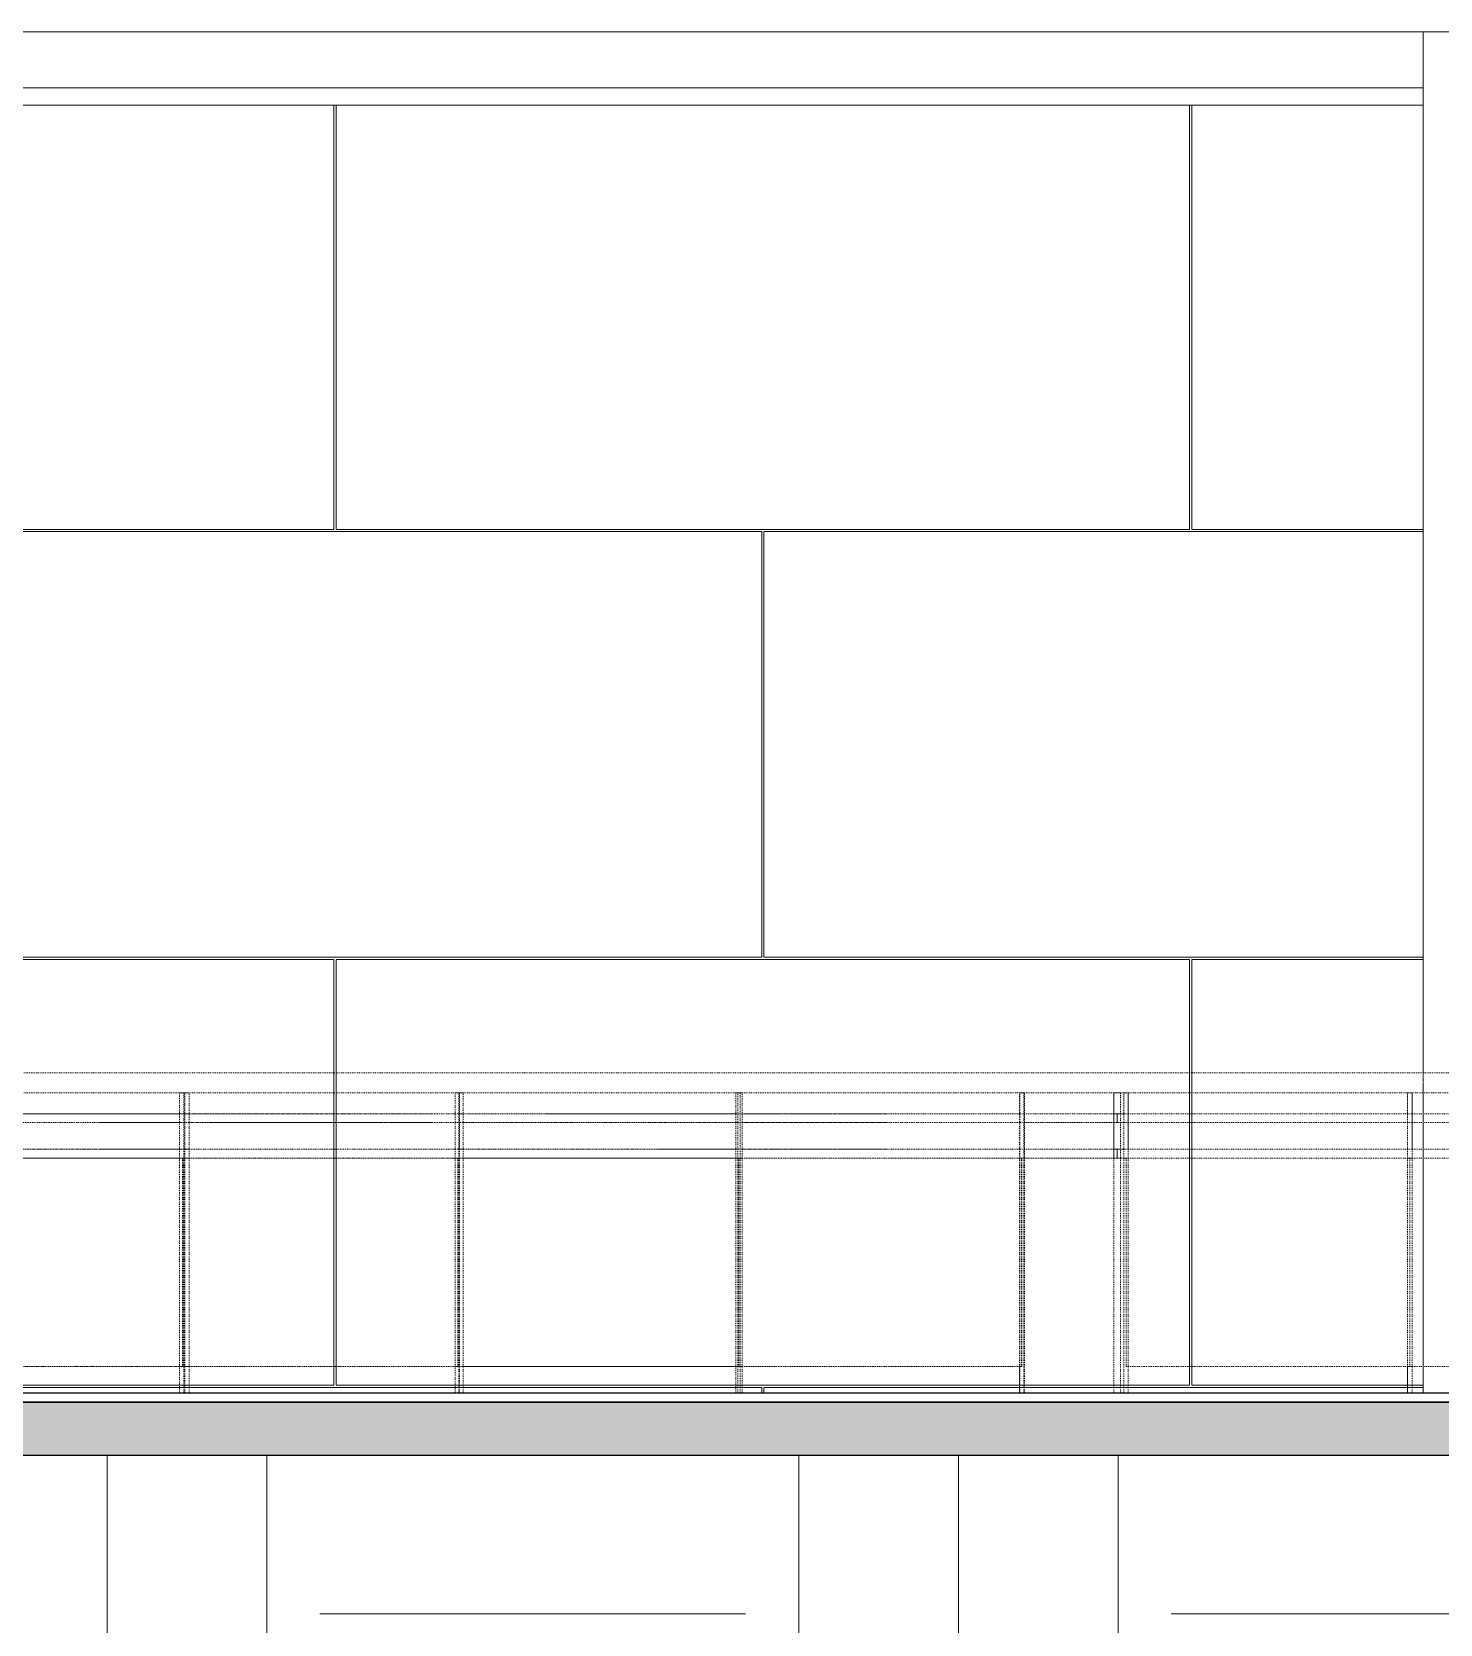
# Model space of a CAD drawing. Header units: inches. Extents: x -23445 to -52, y -314 to 853.
# Drawn here: x -8198.6 to -8039.8, y -25 to 154.5 of the extents above; entities that cross this region are included whole.
import ezdxf

# ---------------------------------------------------------------- set-up
doc = ezdxf.new("R2010")
doc.units = ezdxf.units.IN
doc.header["$MEASUREMENT"] = 0
doc.linetypes.add('Dash 1_16_', pattern=[0.125, 0.0625, -0.0625])
doc.linetypes.add('Grid Line 1_2_', pattern=[0.875, 0.5, -0.125, 0.125, -0.125])
for name, color, linetype, lineweight in [('A-FLOR', 192, 'Continuous', 9), ('A-FLOR-HRAL', 11, 'Continuous', 9), ('A-FLOR-LEVL', 51, 'Continuous', 9), ('A-FLOR-PATT', 8, 'Continuous', 25), ('A-WALL-PATT', 111, 'Continuous', 25), ('C-TOPO', 7, 'Continuous', 9), ('I-WALL', 2, 'Continuous', 9), ('M-HVAC-DUCT', 70, 'Continuous', 9), ('S-BEAM', 12, 'Continuous', 9), ('S-COLS', 52, 'Continuous', 9)]:
    doc.layers.add(name, color=color, linetype=linetype, lineweight=lineweight)

# ---------------------------------------------------------------- blocks, each defined once
blk = doc.blocks.new('Struct_Xcel_Sports Complex_rvt-4-Building Section - North_South looking West _ Fitness Center')
at = {"layer": 'A-FLOR-PATT', "lineweight": 9}
h = blk.add_hatch(dxfattribs=at)
h.set_pattern_fill('FP_56', style=0, pattern_type=2)
h.set_pattern_definition([(50, (-21606.15, 72.08), (55.0854, -4.8198), [5.76, -63.36]), (355, (-21606.15, 72.08), (-10.6557, 57.7685), [4.608, -50.688]), (100.451, (-21601.557, 71.68), (44.4295, 52.9487), [4.895, -53.848]), (46.184, (-21606.15, 87.44), (81.9644, -12.712), [8.64, -95.04]), (96.636, (-21599.32, 86.38), (71.7815, 74.8124), [7.343, -80.772]), (351.184, (-21606.15, 87.44), (71.782, 74.8124), [6.912, -76.032]), (21, (-21598.47, 83.6), (45.842, -30.9215), [5.76, -63.36]), (326, (-21598.47, 83.6), (18.687, 55.6915), [4.608, -50.688]), (71.451, (-21594.65, 81.025), (64.529, 24.77), [4.895, -53.848]), (37.5, (-21606.148, 72.082), (0.9339, 25.5668), [2.534, -47.539, 2.534, -48.922, -50.88]), (37.5, (-21606.148, 72.082), (0.9339, 25.5668), [-101.53, 2.534, -48.346]), (7.5, (-21606.148, 72.082), (20.20404, 30.2913), [2.534, -26.803, 2.534, -46.387, -19.392]), (7.5, (-21606.148, 72.082), (20.20404, 30.2913), [-78.259, 2.534, -16.858]), (327.5, (-21623.274, 72.082), (40.9978, -1.7324), [2.534, -16.666, 2.534, -57.37, -79.488]), (327.5, (-21623.274, 72.082), (40.9978, -1.7324), [-79.104, 2.534, -76.954]), (317.5, (-21630.954, 72.082), (44.7889, 7.6878), [2.534, -22.426, 2.534, -37.248, -56.448]), (317.5, (-21630.954, 72.082), (44.7889, 7.6878), [-64.742, 2.534, -53.914])])
h.paths.add_polyline_path([(-21132.3, -6), (-21132.3, 0), (-22790.8, 0), (-22790.8, -6), (-21136.06, -6)], flags=0)
at = {"layer": 'A-FLOR', "color": 250, "lineweight": 25}
for p, q in [((-21132.3, 0), (-22790.8, 0)), ((-22790.8, -6), (-21132.3, -6))]:
    blk.add_line(p, q, dxfattribs=at)
blk = doc.blocks.new('Railing - 3_4_-939654-Building Section - North_South looking West _ Fitness Center')
at = {"layer": 'A-FLOR-HRAL', "linetype": 'Dash 1_16_'}
for p, q in [((-21906.43, 34.87), (-21906.43, 32.5)), ((-21905.68, 34.87), (-21906.43, 34.87)), ((-21906.43, 32.5), (-21906.43, 34.87)), ((-21906.43, 34.87), (-21905.68, 34.87)), ((-21905.68, 32.5), (-21905.68, 34.87)), ((-21905.68, 32.5), (-21905.68, 34.87)), ((-21906.43, 32.5), (-21906.43, 31.53)), ((-21906.43, 31.53), (-21906.43, 32.5)), ((-21905.68, 31.5), (-21905.68, 32.5)), ((-21905.68, 31.5), (-21905.68, 32.5)), ((-21906.43, 31.5), (-21906.43, 28.5)), ((-21906.43, 28.5), (-21906.43, 31.5)), ((-21905.68, 28.5), (-21905.68, 31.5)), ((-21905.68, 28.5), (-21905.68, 31.5)), ((-21906.43, 28.5), (-21906.43, 27.53)), ((-21906.43, 27.53), (-21906.43, 28.5)), ((-21906.43, 27.5), (-21906.43, 1)), ((-21906.43, 1), (-21906.43, 27.5)), ((-21905.68, 27.5), (-21905.68, 28.5)), ((-21905.68, 27.5), (-21905.68, 28.5)), ((-21905.68, 1), (-21905.68, 27.5)), ((-21905.68, 1), (-21905.68, 27.5))]:
    blk.add_line(p, q, dxfattribs=at)
blk = doc.blocks.new('Railing - 2_ 8_-V134-Building Section - North_South looking West _ Fitness Center')
at = {"layer": 'A-FLOR-HRAL', "linetype": 'Dash 1_16_'}
for p, q in [((-22041.6, 4), (-22041.6, 27.5)), ((-22041.51, 27.5), (-22041.6, 27.5)), ((-22041.51, 27.5), (-22040.78, 27.5)), ((-22040.78, 27.5), (-22041.51, 27.5)), ((-22041.51, 27.5), (-22041.51, 4)), ((-22040.78, 27.5), (-22011.65, 27.5)), ((-22011.58, 27.5), (-22040.78, 27.5)), ((-22011.65, 27.5), (-22011.44, 27.5)), ((-22011.36, 27.5), (-22011.58, 27.5)), ((-22011.44, 27.5), (-22011.44, 4)), ((-22011.36, 27.5), (-22011.44, 27.5)), ((-22011.36, 4), (-22011.36, 27.5)), ((-22041.6, 4), (-22041.51, 4)), ((-22040.78, 4), (-22041.51, 4)), ((-22041.51, 4), (-22040.78, 4)), ((-22011.65, 4), (-22040.78, 4)), ((-22040.78, 4), (-22011.58, 4)), ((-22011.44, 4), (-22011.65, 4)), ((-22011.58, 4), (-22011.36, 4)), ((-22011.36, 4), (-22011.44, 4))]:
    blk.add_line(p, q, dxfattribs=at)
blk = doc.blocks.new('Railing - 2_ x 1_2_-V135-Building Section - North_South looking West _ Fitness Center')
at = {"layer": 'A-FLOR-HRAL', "linetype": 'Dash 1_16_'}
for p, q in [((-22011.19, 34.87), (-22011.77, 34.87)), ((-22011.77, 34.87), (-22011.77, 32.5)), ((-22011.77, 34.87), (-22011.29, 34.87)), ((-22011.29, 34.87), (-22010.71, 34.87)), ((-22011.29, 32.5), (-22011.29, 34.87)), ((-22010.71, 34.87), (-22011.19, 34.87)), ((-22011.19, 1), (-22011.19, 34.87)), ((-22010.71, 1), (-22010.71, 34.87)), ((-22011.77, 32.5), (-22011.77, 31.5)), ((-22011.29, 31.5), (-22011.29, 32.5)), ((-22011.77, 31.5), (-22011.77, 28.5)), ((-22011.29, 28.5), (-22011.29, 31.5)), ((-22011.77, 28.5), (-22011.77, 4)), ((-22011.29, 4), (-22011.29, 28.5)), ((-22011.77, 4), (-22011.77, 1)), ((-22011.29, 1), (-22011.29, 4))]:
    blk.add_line(p, q, dxfattribs=at)
blk = doc.blocks.new('Railing - 2_ 8_-V136-Building Section - North_South looking West _ Fitness Center')
at = {"layer": 'A-FLOR-HRAL', "linetype": 'Dash 1_16_'}
for p, q in [((-22011.4, 4), (-22011.4, 27.5)), ((-22011.33, 27.5), (-22011.4, 27.5)), ((-22011.33, 27.5), (-22010.71, 27.5)), ((-22010.71, 27.5), (-22011.33, 27.5)), ((-22011.33, 27.5), (-22011.33, 4)), ((-22010.71, 27.5), (-21980.63, 27.5)), ((-21980.58, 27.5), (-22010.71, 27.5)), ((-21980.63, 27.5), (-21980.41, 27.5)), ((-21980.35, 27.5), (-21980.58, 27.5)), ((-21980.41, 27.5), (-21980.41, 4)), ((-21980.35, 27.5), (-21980.41, 27.5)), ((-21980.35, 4), (-21980.35, 27.5)), ((-22011.4, 4), (-22011.33, 4)), ((-22010.71, 4), (-22011.33, 4)), ((-22011.33, 4), (-22010.71, 4)), ((-21980.63, 4), (-22010.71, 4)), ((-22010.71, 4), (-21980.58, 4)), ((-21980.41, 4), (-21980.63, 4)), ((-21980.58, 4), (-21980.35, 4)), ((-21980.35, 4), (-21980.41, 4))]:
    blk.add_line(p, q, dxfattribs=at)
blk = doc.blocks.new('Railing - 2_ x 1_2_-V137-Building Section - North_South looking West _ Fitness Center')
at = {"layer": 'A-FLOR-HRAL', "linetype": 'Dash 1_16_'}
for p, q in [((-21980.3, 34.87), (-21980.71, 34.87)), ((-21980.71, 34.87), (-21980.71, 32.5)), ((-21980.71, 34.87), (-21980.3, 34.87)), ((-21979.81, 34.87), (-21980.3, 34.87)), ((-21980.3, 1), (-21980.3, 34.87)), ((-21980.22, 34.87), (-21979.81, 34.87)), ((-21980.22, 32.5), (-21980.22, 34.87)), ((-21979.81, 1), (-21979.81, 34.87)), ((-21980.71, 32.5), (-21980.71, 31.5)), ((-21980.22, 31.5), (-21980.22, 32.5)), ((-21980.71, 31.5), (-21980.71, 28.5)), ((-21980.22, 28.5), (-21980.22, 31.5)), ((-21980.71, 28.5), (-21980.71, 4)), ((-21980.22, 4), (-21980.22, 28.5)), ((-21980.71, 4), (-21980.71, 1)), ((-21980.22, 1), (-21980.22, 4))]:
    blk.add_line(p, q, dxfattribs=at)
blk = doc.blocks.new('Railing - 2_ 8_-V138-Building Section - North_South looking West _ Fitness Center')
at = {"layer": 'A-FLOR-HRAL', "linetype": 'Dash 1_16_'}
for p, q in [((-21980.37, 4), (-21980.37, 27.5)), ((-21980.32, 27.5), (-21980.37, 27.5)), ((-21980.32, 27.5), (-21980.32, 4)), ((-21980.3, 27.5), (-21979.81, 27.5)), ((-21979.81, 27.5), (-21980.3, 27.5)), ((-21979.81, 27.5), (-21949.02, 27.5)), ((-21948.99, 27.5), (-21979.81, 27.5)), ((-21949.02, 27.5), (-21948.83, 27.5)), ((-21948.83, 27.5), (-21948.99, 27.5)), ((-21948.79, 27.5), (-21948.79, 4)), ((-21948.75, 27.5), (-21948.79, 27.5)), ((-21948.75, 4), (-21948.75, 27.5)), ((-21980.37, 4), (-21980.32, 4)), ((-21979.81, 4), (-21980.3, 4)), ((-21980.3, 4), (-21979.81, 4)), ((-21949.02, 4), (-21979.81, 4)), ((-21979.81, 4), (-21948.99, 4)), ((-21948.83, 4), (-21949.02, 4)), ((-21948.99, 4), (-21948.83, 4)), ((-21948.75, 4), (-21948.79, 4))]:
    blk.add_line(p, q, dxfattribs=at)
blk = doc.blocks.new('Railing - 2_ x 1_2_-V139-Building Section - North_South looking West _ Fitness Center')
at = {"layer": 'A-FLOR-HRAL', "linetype": 'Dash 1_16_'}
for p, q in [((-21948.83, 34.87), (-21949.06, 34.87)), ((-21949.06, 34.87), (-21949.06, 32.5)), ((-21949.06, 34.87), (-21948.57, 34.87)), ((-21948.33, 34.87), (-21948.83, 34.87)), ((-21948.83, 1), (-21948.83, 34.87)), ((-21948.57, 34.87), (-21948.33, 34.87)), ((-21948.57, 32.5), (-21948.57, 34.87)), ((-21948.33, 1), (-21948.33, 34.87)), ((-21949.06, 32.5), (-21949.06, 31.5)), ((-21948.57, 31.5), (-21948.57, 32.5)), ((-21949.06, 31.5), (-21949.06, 28.5)), ((-21948.57, 28.5), (-21948.57, 31.5)), ((-21949.06, 28.5), (-21949.06, 4)), ((-21948.57, 4), (-21948.57, 28.5)), ((-21949.06, 4), (-21949.06, 1)), ((-21948.57, 1), (-21948.57, 4))]:
    blk.add_line(p, q, dxfattribs=at)
blk = doc.blocks.new('Railing - 2_ 8_-V140-Building Section - North_South looking West _ Fitness Center')
at = {"layer": 'A-FLOR-HRAL', "linetype": 'Dash 1_16_'}
for p, q in [((-21948.75, 4), (-21948.75, 27.5)), ((-21948.73, 27.5), (-21948.75, 27.5)), ((-21948.73, 27.5), (-21948.33, 27.5)), ((-21948.33, 27.5), (-21948.73, 27.5)), ((-21948.73, 27.5), (-21948.73, 4)), ((-21948.33, 27.5), (-21917.01, 27.5)), ((-21917.01, 27.5), (-21948.33, 27.5)), ((-21917.01, 27.5), (-21916.83, 27.5)), ((-21916.82, 27.5), (-21917.01, 27.5)), ((-21916.83, 27.5), (-21916.83, 4)), ((-21916.82, 27.5), (-21916.83, 27.5)), ((-21916.82, 4), (-21916.82, 27.5)), ((-21948.75, 4), (-21948.73, 4)), ((-21948.33, 4), (-21948.73, 4)), ((-21948.73, 4), (-21948.33, 4)), ((-21917.01, 4), (-21948.33, 4)), ((-21948.33, 4), (-21917.01, 4)), ((-21916.83, 4), (-21917.01, 4)), ((-21917.01, 4), (-21916.82, 4)), ((-21916.82, 4), (-21916.83, 4))]:
    blk.add_line(p, q, dxfattribs=at)
blk = doc.blocks.new('Railing - 2_ x 1_2_-V141-Building Section - North_South looking West _ Fitness Center')
at = {"layer": 'A-FLOR-HRAL', "linetype": 'Dash 1_16_'}
for p, q in [((-21917.01, 34.87), (-21917.07, 34.87)), ((-21917.07, 34.87), (-21917.07, 32.5)), ((-21916.51, 34.87), (-21917.01, 34.87)), ((-21917.01, 1), (-21917.01, 34.87)), ((-21917.01, 34.87), (-21916.57, 34.87)), ((-21916.57, 34.87), (-21916.51, 34.87)), ((-21916.57, 32.5), (-21916.57, 34.87)), ((-21916.51, 1), (-21916.51, 34.87)), ((-21917.07, 32.5), (-21917.07, 31.5)), ((-21916.57, 31.5), (-21916.57, 32.5)), ((-21917.07, 31.5), (-21917.07, 28.5)), ((-21916.57, 28.5), (-21916.57, 31.5)), ((-21917.07, 28.5), (-21917.07, 4)), ((-21916.57, 27.5), (-21916.57, 28.5)), ((-21916.57, 1), (-21916.57, 27.5)), ((-21917.07, 4), (-21917.07, 1))]:
    blk.add_line(p, q, dxfattribs=at)
blk = doc.blocks.new('Railing - 2_ x 1_2_-V142-Building Section - North_South looking West _ Fitness Center')
at = {"layer": 'A-FLOR-HRAL', "linetype": 'Dash 1_16_'}
for p, q in [((-21905.3, 34.87), (-21905.3, 32.5)), ((-21904.8, 34.87), (-21905.3, 34.87)), ((-21905.3, 1), (-21905.3, 34.87)), ((-21905.3, 34.87), (-21904.8, 34.87)), ((-21904.8, 1), (-21904.8, 34.87)), ((-21904.8, 32.5), (-21904.8, 34.87)), ((-21905.3, 32.5), (-21905.3, 31.5)), ((-21904.8, 31.5), (-21904.8, 32.5)), ((-21905.3, 31.5), (-21905.3, 28.5)), ((-21904.8, 28.5), (-21904.8, 31.5)), ((-21905.3, 28.5), (-21905.3, 27.5)), ((-21905.3, 27.5), (-21905.3, 1)), ((-21904.8, 4), (-21904.8, 28.5)), ((-21904.8, 1), (-21904.8, 4))]:
    blk.add_line(p, q, dxfattribs=at)
blk = doc.blocks.new('Railing - 2_ 8_-V143-Building Section - North_South looking West _ Fitness Center')
at = {"layer": 'A-FLOR-HRAL', "linetype": 'Dash 1_16_'}
for p, q in [((-21905.05, 4), (-21905.05, 27.5)), ((-21905.05, 27.5), (-21904.8, 27.5)), ((-21904.8, 27.5), (-21905.05, 27.5)), ((-21905.05, 27.5), (-21905.05, 4)), ((-21904.8, 27.5), (-21873.3, 27.5)), ((-21873.3, 27.5), (-21904.8, 27.5)), ((-21873.3, 27.5), (-21873.05, 27.5)), ((-21873.05, 27.5), (-21873.3, 27.5)), ((-21873.05, 27.5), (-21873.05, 4)), ((-21873.05, 4), (-21873.05, 27.5)), ((-21904.8, 4), (-21905.05, 4)), ((-21905.05, 4), (-21904.8, 4)), ((-21873.3, 4), (-21904.8, 4)), ((-21904.8, 4), (-21873.3, 4)), ((-21873.05, 4), (-21873.3, 4)), ((-21873.3, 4), (-21873.05, 4))]:
    blk.add_line(p, q, dxfattribs=at)
blk = doc.blocks.new('Railing - 2_ x 1_2_-V144-Building Section - North_South looking West _ Fitness Center')
at = {"layer": 'A-FLOR-HRAL', "linetype": 'Dash 1_16_'}
for p, q in [((-21873.3, 34.87), (-21873.3, 32.5)), ((-21872.8, 34.87), (-21873.3, 34.87)), ((-21873.3, 1), (-21873.3, 34.87)), ((-21873.3, 34.87), (-21872.8, 34.87)), ((-21872.8, 1), (-21872.8, 34.87)), ((-21872.8, 32.5), (-21872.8, 34.87)), ((-21873.3, 32.5), (-21873.3, 31.5)), ((-21872.8, 31.5), (-21872.8, 32.5)), ((-21873.3, 31.5), (-21873.3, 28.5)), ((-21872.8, 28.5), (-21872.8, 31.5)), ((-21873.3, 28.5), (-21873.3, 4)), ((-21872.8, 4), (-21872.8, 28.5)), ((-21873.3, 4), (-21873.3, 1)), ((-21872.8, 1), (-21872.8, 4))]:
    blk.add_line(p, q, dxfattribs=at)
blk = doc.blocks.new('Railing - Railing-939582-Building Section - North_South looking West _ Fitness Center')
at = {"layer": 'A-FLOR-HRAL', "linetype": 'Dash 1_16_'}
for p, q in [((-21584.05, 37.13), (-21906.05, 37.13)), ((-21906.05, 34.88), (-21584.05, 34.88)), ((-22011.62, 32.5), (-22040.8, 32.5)), ((-22040.8, 32.5), (-22011.33, 32.5)), ((-22010.72, 32.5), (-22011.62, 32.5)), ((-22011.33, 32.5), (-22010.72, 32.5)), ((-21995.87, 32.5), (-22010.72, 32.5)), ((-22010.72, 32.5), (-21980.4, 32.5)), ((-21983.26, 32.5), (-21995.87, 32.5)), ((-21980.61, 32.5), (-21983.26, 32.5)), ((-21979.82, 32.5), (-21980.61, 32.5)), ((-21980.4, 32.5), (-21979.82, 32.5)), ((-21970.54, 32.5), (-21979.82, 32.5)), ((-21979.82, 32.5), (-21948.83, 32.5)), ((-21949, 32.5), (-21970.54, 32.5)), ((-21948.33, 32.5), (-21949, 32.5)), ((-21948.83, 32.5), (-21948.33, 32.5)), ((-21931.97, 32.5), (-21948.33, 32.5)), ((-21948.33, 32.5), (-21917.02, 32.5)), ((-21919.02, 32.5), (-21931.97, 32.5)), ((-21917.02, 32.5), (-21918.95, 32.5)), ((-21916.52, 32.5), (-21917.02, 32.5)), ((-21917.02, 32.5), (-21916.52, 32.5)), ((-21906.43, 32.5), (-21916.52, 32.5)), ((-21916.52, 32.5), (-21906.05, 32.5)), ((-21906.05, 32.5), (-21906.43, 32.5)), ((-21906.05, 32.5), (-21906.05, 31.5)), ((-21906.05, 31.5), (-21906.05, 32.5)), ((-21906.05, 32.5), (-21905.3, 32.5)), ((-21905.68, 32.5), (-21906.05, 32.5)), ((-21905.3, 32.5), (-21905.68, 32.5)), ((-21905.3, 32.5), (-21904.8, 32.5)), ((-21904.8, 32.5), (-21905.3, 32.5)), ((-21904.8, 32.5), (-21873.3, 32.5)), ((-21873.3, 32.5), (-21904.8, 32.5)), ((-21873.3, 32.5), (-21872.8, 32.5)), ((-21872.8, 32.5), (-21873.3, 32.5)), ((-21872.8, 32.5), (-21841.3, 32.5)), ((-21841.3, 32.5), (-21872.8, 32.5)), ((-22011.33, 31.5), (-22040.8, 31.5)), ((-22020.74, 31.5), (-22032.95, 31.5)), ((-22011.62, 31.5), (-22020.74, 31.5)), ((-22010.72, 31.5), (-22011.62, 31.5)), ((-22010.72, 31.5), (-22011.33, 31.5)), ((-21980.4, 31.5), (-22010.72, 31.5)), ((-22008.37, 31.5), (-22010.72, 31.5)), ((-21995.87, 31.5), (-22008.37, 31.5)), ((-21983.26, 31.5), (-21995.87, 31.5)), ((-21980.61, 31.5), (-21983.26, 31.5)), ((-21979.82, 31.5), (-21980.61, 31.5)), ((-21979.82, 31.5), (-21980.4, 31.5)), ((-21948.83, 31.5), (-21979.82, 31.5)), ((-21949, 31.5), (-21979.82, 31.5)), ((-21948.33, 31.5), (-21949, 31.5)), ((-21948.33, 31.5), (-21948.83, 31.5)), ((-21917.02, 31.5), (-21948.33, 31.5)), ((-21931.97, 31.5), (-21948.33, 31.5)), ((-21919.02, 31.5), (-21931.97, 31.5)), ((-21917.02, 31.5), (-21918.95, 31.5)), ((-21916.52, 31.5), (-21917.02, 31.5)), ((-21916.52, 31.5), (-21917.02, 31.5)), ((-21906.05, 31.5), (-21916.52, 31.5)), ((-21906.43, 31.5), (-21916.52, 31.5)), ((-21906.05, 31.5), (-21906.43, 31.5)), ((-21905.68, 31.5), (-21906.05, 31.5)), ((-21905.3, 31.5), (-21906.05, 31.5)), ((-21905.3, 31.5), (-21905.68, 31.5)), ((-21904.8, 31.5), (-21905.3, 31.5)), ((-21904.8, 31.5), (-21905.3, 31.5)), ((-21873.3, 31.5), (-21904.8, 31.5)), ((-21873.3, 31.5), (-21904.8, 31.5)), ((-21872.8, 31.5), (-21873.3, 31.5)), ((-21872.8, 31.5), (-21873.3, 31.5)), ((-21841.3, 31.5), (-21872.8, 31.5)), ((-21841.3, 31.5), (-21872.8, 31.5)), ((-22040.8, 28.5), (-22011.33, 28.5)), ((-22011.33, 27.5), (-22040.8, 27.5)), ((-22011.62, 27.5), (-22040.8, 27.5)), ((-22020.74, 28.5), (-22032.95, 28.5)), ((-22011.62, 28.5), (-22020.74, 28.5)), ((-22010.72, 28.5), (-22011.62, 28.5)), ((-22011.37, 27.5), (-22011.62, 27.5)), ((-22010.72, 27.5), (-22011.35, 27.5)), ((-22011.33, 28.5), (-22010.72, 28.5)), ((-22010.72, 27.5), (-22011.33, 27.5)), ((-21980.61, 28.5), (-22010.72, 28.5)), ((-22010.72, 28.5), (-21980.4, 28.5)), ((-21980.4, 27.5), (-22010.72, 27.5)), ((-21980.61, 27.5), (-22010.72, 27.5)), ((-21979.82, 28.5), (-21980.61, 28.5)), ((-21980.35, 27.5), (-21980.61, 27.5)), ((-21980.4, 28.5), (-21979.82, 28.5)), ((-21979.82, 27.5), (-21980.4, 27.5)), ((-21979.82, 27.5), (-21980.31, 27.5)), ((-21957.75, 28.5), (-21979.82, 28.5)), ((-21979.82, 28.5), (-21948.83, 28.5)), ((-21948.83, 27.5), (-21979.82, 27.5)), ((-21949, 27.5), (-21979.82, 27.5)), ((-21949, 28.5), (-21957.75, 28.5)), ((-21948.33, 28.5), (-21949, 28.5)), ((-21948.83, 27.5), (-21949, 27.5)), ((-21948.83, 28.5), (-21948.33, 28.5)), ((-21948.33, 27.5), (-21948.83, 27.5)), ((-21948.33, 27.5), (-21948.73, 27.5)), ((-21944.88, 28.5), (-21948.33, 28.5)), ((-21948.33, 28.5), (-21917.02, 28.5)), ((-21917.02, 27.5), (-21948.33, 27.5)), ((-21919.02, 27.5), (-21948.33, 27.5)), ((-21931.97, 28.5), (-21944.88, 28.5)), ((-21919.02, 28.5), (-21931.97, 28.5)), ((-21917.02, 28.5), (-21918.95, 28.5)), ((-21917.02, 27.5), (-21918.95, 27.5)), ((-21916.52, 28.5), (-21917.02, 28.5)), ((-21917.02, 28.5), (-21916.52, 28.5)), ((-21916.52, 27.5), (-21917.02, 27.5)), ((-21916.82, 27.5), (-21917.02, 27.5)), ((-21916.52, 27.5), (-21916.82, 27.5)), ((-21906.43, 28.5), (-21916.52, 28.5)), ((-21916.52, 28.5), (-21906.05, 28.5)), ((-21906.05, 27.5), (-21916.52, 27.5)), ((-21906.43, 27.5), (-21916.52, 27.5)), ((-21906.05, 28.5), (-21906.43, 28.5)), ((-21906.05, 27.5), (-21906.43, 27.5)), ((-21906.05, 28.5), (-21906.05, 27.5)), ((-21906.05, 27.5), (-21906.05, 28.5)), ((-21906.05, 28.5), (-21905.3, 28.5)), ((-21905.68, 28.5), (-21906.05, 28.5)), ((-21905.68, 27.5), (-21906.05, 27.5)), ((-21905.3, 27.5), (-21906.05, 27.5)), ((-21905.3, 28.5), (-21905.68, 28.5)), ((-21905.3, 27.5), (-21905.68, 27.5)), ((-21905.3, 28.5), (-21904.8, 28.5)), ((-21904.8, 28.5), (-21905.3, 28.5)), ((-21905.05, 27.5), (-21905.3, 27.5)), ((-21904.8, 27.5), (-21905.3, 27.5)), ((-21904.8, 27.5), (-21905.05, 27.5)), ((-21904.8, 28.5), (-21873.3, 28.5)), ((-21873.3, 28.5), (-21904.8, 28.5)), ((-21873.3, 27.5), (-21904.8, 27.5)), ((-21873.3, 27.5), (-21904.8, 27.5)), ((-21873.3, 28.5), (-21872.8, 28.5)), ((-21872.8, 28.5), (-21873.3, 28.5)), ((-21872.8, 27.5), (-21873.3, 27.5)), ((-21872.8, 27.5), (-21873.3, 27.5)), ((-21872.8, 28.5), (-21841.3, 28.5)), ((-21841.3, 28.5), (-21872.8, 28.5)), ((-21841.3, 27.5), (-21872.8, 27.5)), ((-21841.3, 27.5), (-21872.8, 27.5))]:
    blk.add_line(p, q, dxfattribs=at)
at = {"layer": 'A-FLOR-HRAL', "linetype": 'Dash 1_16_', "flags": 128}
for points in [[(-21906.05, 37.13), (-21918.05, 37.13), (-21930.04, 37.13), (-21942, 37.13), (-21953.92, 37.13), (-21965.79, 37.13), (-21977.59, 37.13), (-21989.31, 37.13), (-22000.94, 37.13), (-22012.46, 37.13), (-22023.86, 37.13), (-22035.14, 37.13), (-22046.27, 37.13), (-22057.24, 37.13), (-22068.05, 37.13), (-22078.68, 37.13), (-22089.11, 37.13), (-22099.34, 37.13), (-22109.36, 37.13), (-22119.15, 37.13), (-22128.7, 37.13), (-22138.01, 37.13), (-22147.06, 37.13), (-22155.84, 37.13), (-22164.34, 37.13), (-22172.55, 37.13), (-22179.38, 37.13)], [(-21906.05, 34.88), (-21918.05, 34.88), (-21930.04, 34.88), (-21942, 34.88), (-21953.92, 34.88), (-21965.79, 34.88), (-21977.59, 34.88), (-21989.31, 34.88), (-22000.94, 34.88), (-22012.46, 34.88), (-22023.86, 34.88), (-22035.14, 34.88), (-22046.27, 34.88), (-22057.24, 34.88), (-22068.05, 34.88), (-22078.68, 34.88), (-22089.11, 34.88), (-22099.34, 34.88), (-22109.36, 34.88), (-22119.15, 34.88), (-22128.7, 34.88), (-22138.01, 34.88), (-22147.06, 34.88), (-22155.84, 34.88), (-22164.34, 34.88), (-22172.55, 34.88), (-22179.38, 34.88)]]:
    blk.add_lwpolyline(points, dxfattribs=at)
for name, p in [('Railing - 2_ x 1_2_-V135-Building Section - North_South looking West _ Fitness Center', (0, 0)), ('Railing - 2_ x 1_2_-V137-Building Section - North_South looking West _ Fitness Center', (0, 0)), ('Railing - 2_ x 1_2_-V139-Building Section - North_South looking West _ Fitness Center', (0, 0)), ('Railing - 2_ x 1_2_-V141-Building Section - North_South looking West _ Fitness Center', (0, 0)), ('Railing - 3_4_-939654-Building Section - North_South looking West _ Fitness Center', (0, 0)), ('Railing - 2_ x 1_2_-V142-Building Section - North_South looking West _ Fitness Center', (0, 0)), ('Railing - 2_ x 1_2_-V144-Building Section - North_South looking West _ Fitness Center', (0, 0)), ('Railing - 2_ 8_-V134-Building Section - North_South looking West _ Fitness Center', (0, 0)), ('Railing - 2_ 8_-V136-Building Section - North_South looking West _ Fitness Center', (0, 0)), ('Railing - 2_ 8_-V138-Building Section - North_South looking West _ Fitness Center', (0, 0)), ('Railing - 2_ 8_-V140-Building Section - North_South looking West _ Fitness Center', (0, 0)), ('Railing - 2_ 8_-V143-Building Section - North_South looking West _ Fitness Center', (0, 0)), ('Railing - 2_ 8_-V143-Building Section - North_South looking West _ Fitness Center', (32, 0))]:
    blk.add_blockref(name, p)
blk = doc.blocks.new('Girt_C - 10_D-1401751-Building Section - North_South looking West _ Fitness Center')
at = {"layer": 'S-BEAM'}
blk.add_line((-21871.55, 148.19), (-22104.8, 148.19), dxfattribs=at)

msp = doc.modelspace()

# ---------------------------------------------------------------- hatches: boundary and pattern name
at = {"layer": 'A-WALL-PATT', "lineweight": 9}
h = msp.add_hatch(dxfattribs=at)
h.set_pattern_fill('FP_54', color=256, style=0, pattern_type=2)
h.set_pattern_definition([(90, (-21385.18, -673.75), (-193, -193), [48, -145]), (180, (-21385.18, -673.75), (-2e-14, -193), [96.25, -96.75]), (270, (-21481.43, -625.75), (-193, -193), [48, -145]), (180, (-21385.18, -625.75), (-2e-14, -193), [96.25, -96.75]), (270, (-21481.68, -625.75), (-193, -193), [48, -145]), (180, (-21481.68, -625.75), (-2e-14, -193), [96.25, -96.75]), (90, (-21577.93, -673.75), (-193, -193), [48, -145]), (180, (-21481.68, -673.75), (-2e-14, -193), [96.25, -96.75]), (90, (-21433.18, -625.5), (-193, -193), [48, -145]), (180, (-21384.93, -625.5), (-2e-14, -193), [48.25, -144.75]), (180, (-21384.93, -577.5), (-2e-14, -193), [48.25, -144.75]), (90, (-21529.68, -625.5), (-193, -193), [48, -145]), (180, (-21433.43, -625.5), (-2e-14, -193), [96.25, -96.75]), (270, (-21433.43, -577.5), (-193, -193), [48, -145]), (180, (-21433.43, -577.5), (-2e-14, -193), [96.25, -96.75]), (180, (-21529.93, -625.5), (-2e-14, -193), [48, -145]), (270, (-21529.93, -577.5), (-193, -193), [48, -145]), (180, (-21529.93, -577.5), (-2e-14, -193), [48, -145]), (90, (-21385.18, -577.25), (-193, -193), [48, -145]), (180, (-21385.18, -577.25), (-2e-14, -193), [96.25, -96.75]), (270, (-21481.43, -529.25), (-193, -193), [48, -145]), (180, (-21385.18, -529.25), (-2e-14, -193), [96.25, -96.75]), (270, (-21481.68, -529.25), (-193, -193), [48, -145]), (180, (-21481.68, -529.25), (-2e-14, -193), [96.25, -96.75]), (270, (-21577.93, -529.25), (-193, -193), [48, -145]), (180, (-21481.68, -577.25), (-2e-14, -193), [96.25, -96.75]), (90, (-21433.18, -529), (-193, -193), [48, -145]), (180, (-21384.93, -529), (-2e-14, -193), [48.25, -144.75]), (180, (-21384.93, -481), (-2e-14, -193), [48.25, -144.75]), (90, (-21529.68, -529), (-193, -193), [48, -145]), (180, (-21433.43, -529), (-2e-14, -193), [96.25, -96.75]), (270, (-21433.43, -481), (-193, -193), [48, -145]), (180, (-21433.43, -481), (-2e-14, -193), [96.25, -96.75]), (180, (-21529.93, -529), (-2e-14, -193), [48, -145]), (270, (-21529.93, -481), (-193, -193), [48, -145]), (180, (-21529.93, -481), (-2e-14, -193), [48, -145])])
h.paths.add_polyline_path([(-8446.70495, 0), (-8349.53117, 0), (-8349.53117, 1), (-8282.95495, 1), (-8282.95495, 146.25), (-8460.82988, 146.25), (-8483.32362, 123.82015), (-8486.14389, 121.26604), (-8490.66888, 118.01732), (-8494.69472, 115.69779), (-8498.21364, 114.03346), (-8502.64878, 112.44654), (-8507.93633, 111.19545), (-8511.87763, 110.61081), (-8517.45495, 110.29846), (-8517.45495, 98.25), (-8446.70495, 98.25), (-8446.70495, 61.59675)], flags=0)
h.paths.add_polyline_path([(-7754.57995, 1), (-7651.57995, 1), (-7651.57995, 146.25), (-7792.45495, 146.25), (-7792.45495, 1), (-7754.95495, 1)], flags=0)
h.paths.add_polyline_path([(-8150.86323, 1), (-8041.70495, 1), (-8041.70495, 146.25), (-8274.95495, 146.25), (-8274.95495, 1), (-8180.85977, 1)], flags=0)
h.paths.add_polyline_path([(-7914.95495, 1), (-7800.45495, 1), (-7800.45495, 5.04615), (-7895.58689, 146.25), (-7941.33326, 146.25), (-8033.70495, 5.19546), (-8033.70495, 1), (-7915.20495, 1)], flags=0)
h.paths.add_polyline_path([(-7800.45495, 6.83677), (-7800.45495, 146.25), (-7894.31282, 146.25), (-7803.40371, 11.21675)], flags=0)
h.paths.add_polyline_path([(-8033.70495, 7.02079), (-7942.60581, 146.25), (-8033.70495, 146.25), (-8033.70495, 7.61718)], flags=0)
h.paths.add_polyline_path([(-8249.25893, 34.89053), (-8249.25893, 34.89082), (-8246.39508, 34.89068)], flags=0)
h.paths.add_polyline_path([(-8298.41056, 35.22404), (-8298.41056, 35.22423), (-8298.152, 35.22423)], flags=0)
h.paths.add_polyline_path([(-8298.69337, 35.22404), (-8298.69337, 35.22423), (-8298.41056, 35.22404)], flags=0)
h.paths.add_polyline_path([(-8299.85979, 35.22404), (-8299.85979, 35.22423), (-8299.36473, 35.22423)], flags=0)
h.paths.add_polyline_path([(-7748.70443, 35.24126), (-7748.20623, 35.24139), (-7745.96247, 35.24139)], flags=0)
h.paths.add_polyline_path([(-8517.45495, 142.37968), (-8516.55524, 142.38182), (-8513.6371, 142.68288), (-8511.16539, 143.35861), (-8509.02803, 144.30164), (-8506.87249, 145.69624), (-8506.22412, 146.25), (-8517.45495, 146.25), (-8517.45495, 142.46242)], flags=0)
at = {"layer": 'C-TOPO'}
h = msp.add_hatch(dxfattribs=at)
h.set_pattern_fill('FP_46', color=256, style=0, pattern_type=2)
h.set_pattern_definition([(0, (-21606.15, 72.08), (48, 48), [48, -48]), (0, (-21606.15, 90.08), (48, 48), [48, -48]), (0, (-21606.15, 108.08), (48, 48), [48, -48]), (90, (-21600.15, 114.08), (-48, 48), [48, -48]), (90, (-21582.15, 114.08), (-48, 48), [48, -48]), (90, (-21564.15, 114.08), (-48, 48), [48, -48])])
h.paths.add_polyline_path([(-9049.10649, -99.61925), (-7295.09979, -99.61925), (-7295.09979, -48), (-7307.45495, -48), (-7307.45495, -36), (-7302.45495, -36), (-7302.45495, -6), (-8960.95495, -6), (-8960.95495, -36), (-8955.95495, -36), (-8955.95495, -48), (-8973.95495, -48), (-8973.95495, -36), (-8970.95495, -36), (-8970.95495, 0), (-9204.03049, 0), (-9204.03049, -99.61925), (-9052.94286, -99.61925)], flags=0)

# ---------------------------------------------------------------- linework, layer by layer
at = {"layer": 'A-FLOR', "lineweight": 25}
for p, q in [((-7480.87874, 1), (-8349.53117, 1)), ((-8349.53117, 0), (-7480.87874, 0))]:
    msp.add_line(p, q, dxfattribs=at)
at = {"layer": 'A-FLOR-LEVL', "linetype": 'Grid Line 1_2_'}
msp.add_line((-9397.52325, 0), (-6347.23966, 0), dxfattribs=at)
at = {"layer": 'I-WALL'}
msp.add_line((-8041.70495, 146.25), (-8274.95495, 146.25), dxfattribs=at)
at = {"layer": 'M-HVAC-DUCT'}
msp.add_line((-8445.95246, 154.5), (-7390.07995, 154.5), dxfattribs=at)
at = {"layer": 'S-COLS'}
for p, q in [((-8041.70495, 154.5), (-8041.70495, 37.12321)), ((-8041.70495, 37.01701), (-8041.70495, 36.87018)), ((-8041.70495, 36.78818), (-8041.70495, 36.59894)), ((-8041.70495, 36.52542), (-8041.70495, 36.07695)), ((-8041.70495, 36), (-8041.70495, 35.57554)), ((-8041.70495, 35.52151), (-8041.70495, 35.05133)), ((-8041.70495, 35.04933), (-8041.70495, 34.91684)), ((-8041.70495, 34.88982), (-8041.70495, 32.5)), ((-8041.70495, 32.5), (-8041.70495, 31.5)), ((-8041.70495, 31.5), (-8041.70495, 28.5)), ((-8041.70495, 28.5), (-8041.70495, 4)), ((-8041.70495, 4), (-8041.70495, 1))]:
    msp.add_line(p, q, dxfattribs=at)

# ---------------------------------------------------------------- block references
at = {"color": 170, "lineweight": 5}
msp.add_blockref('Struct_Xcel_Sports Complex_rvt-4-Building Section - North_South looking West _ Fitness Center', (13829.84786, 0), dxfattribs=at)
at = {"layer": 'A-FLOR-HRAL', "linetype": 'Dash 1_16_'}
msp.add_blockref('Railing - Railing-939582-Building Section - North_South looking West _ Fitness Center', (13829.84786, 0), dxfattribs=at)
at = {"layer": 'S-BEAM'}
msp.add_blockref('Girt_C - 10_D-1401751-Building Section - North_South looking West _ Fitness Center', (13829.84786, 0), dxfattribs=at)

doc.saveas('drawing.dxf')
